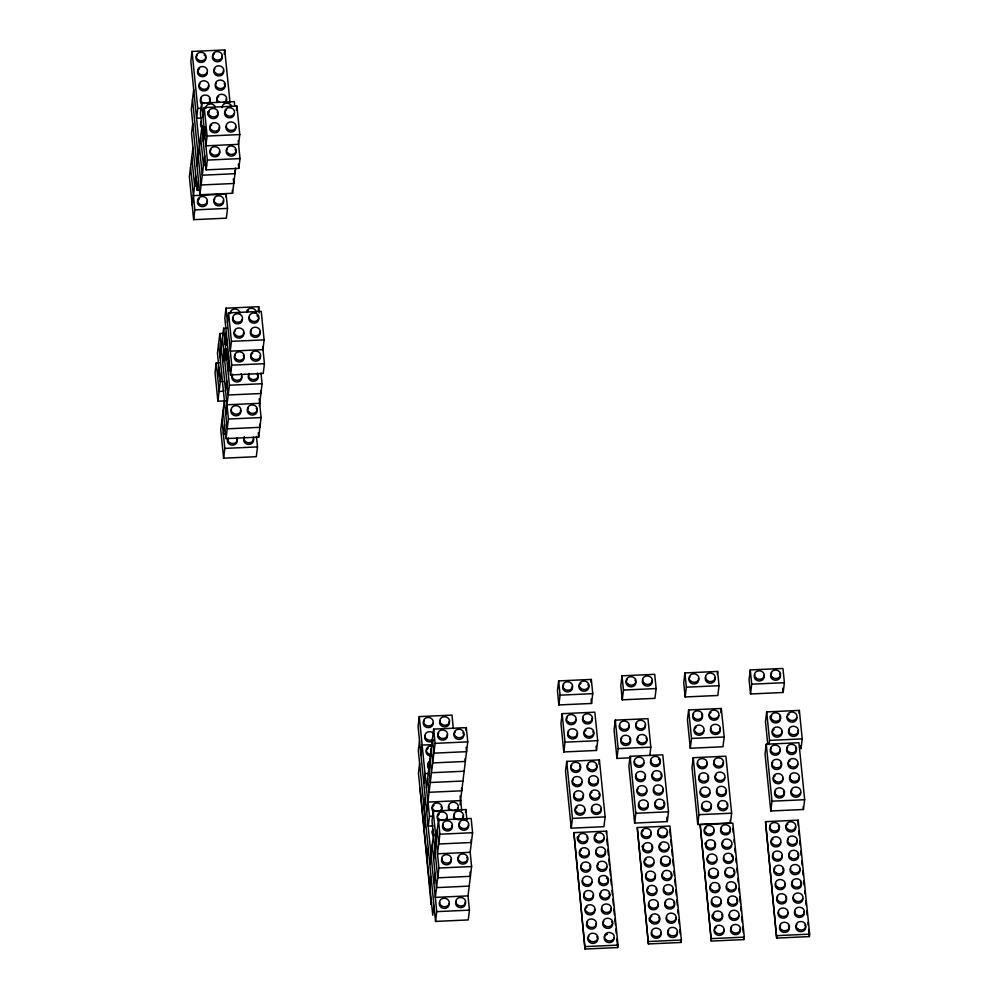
<?xml version="1.0" encoding="UTF-8"?>
<svg xmlns="http://www.w3.org/2000/svg" width="999" height="999" viewBox="0 0 999 999"><rect width="100%" height="100%" fill="white"/><g stroke="black" fill="none" stroke-linecap="round" stroke-linejoin="round"><path stroke-width="1.5" d="M204.121 131.418L204.271 130.594M225.687 343.444L225.674 341.271L225.599 342.22M226.636 357.43C226.211 359.066 226.486 352.884 226.636 357.43L229.395 385.227L225.786 414.585M227.273 355.669L227.285 357.105M227.497 357.854L227.61 356.78M229.982 102.31L224.725 49.95L192.058 51.449L190.846 61.226L202.298 175.2L234.977 173.701L234.678 170.704M193.706 89.723L191.308 109.291L199.887 194.768L232.567 193.269L235.664 168.107M192.745 123.539L191.533 133.329L197.265 190.31L200.374 190.172M192.969 147.577L189.36 176.923L193.656 219.668L226.336 218.169L227.535 208.391L226.099 194.143L193.431 195.629M192.058 51.449L197.777 108.429L196.578 118.219L201.236 118.007M234.74 106.106L234.29 101.611L201.611 103.109L200.412 112.887L206.131 169.867L238.811 168.381L240.01 158.591L238.199 140.597M192.22 205.419L195.829 176.061M197.028 166.284L201.835 127.135M203.034 117.345L204.246 107.567L236.913 106.069L239.785 134.565L238.574 144.343L205.894 145.842L207.105 136.051L204.246 107.567M193.656 219.668L194.855 209.877L190.559 167.145M197.265 190.31L198.464 180.519M203.272 141.383L204.296 132.992M199.887 194.768L204.695 155.632M206.131 169.867L207.33 160.09L204.895 135.864M224.213 54.146L224.725 49.95M225.762 196.94L226.099 194.143M236.401 110.265L236.913 106.069M219.343 362.774L216.234 362.924L215.035 372.702L217.894 401.198L225.674 400.836M222.952 333.416L219.842 333.566L217.432 353.134L220.292 381.63L223.414 381.481M217.67 377.172L218.868 367.382M220.067 357.592L223.676 328.234L226.785 328.097M259.315 312.849L258.704 306.681L226.024 308.179L224.825 317.969L230.544 374.95L263.224 373.451L264.423 363.673L262.725 346.728M225.05 341.995L226.249 332.217M227.372 322.652L228.571 312.874L261.251 311.376L264.111 339.872L262.912 349.65L230.232 351.149L231.431 341.358L228.571 312.874M217.894 401.198L221.491 371.84M222.702 362.05L223.901 352.272M224.55 350.974L225.449 350.324M227.148 358.291L227.198 352.784L227.41 359.24L227.148 358.291L225.562 358.304L224.7 349.75L226.411 349.063L227.048 359.453L225.412 359.528L224.625 350.362M226.261 350.287L226.411 349.063M225.412 359.528L227.123 358.841M225.562 358.304L224.775 349.138M226.373 358.266L225.874 354.608M229.121 360.701L227.909 370.492L231.031 370.342M224.363 400.337L220.754 429.695L223.614 458.179L256.293 456.693L257.492 446.903L256.443 436.401M225.562 390.547L226.761 380.756M224.588 424.363L223.389 434.153L226.498 434.003M230.544 374.95L231.743 365.159L226.024 308.179M223.614 458.179L224.812 448.401L221.953 419.905M259.203 398.676L261.101 417.545L258.691 437.112L226.024 438.611L228.421 419.043L219.842 333.566M258.192 310.876L258.704 306.681M259.328 406.094L262.075 383.728L260.989 372.952M453.321 728.608L451.96 715.109L419.28 716.608L418.082 726.398L436.75 911.637L435.552 921.428L468.231 919.929L469.43 910.139L468.044 896.278M419.518 740.808L418.319 750.599L425.362 820.329M419.642 763.336L418.444 773.126L432.742 915.234L433.953 905.456M420.941 754.882L422.152 745.104L431.481 744.667M420.005 788.161L431.143 904.582L431.443 902.134M423.801 783.378L425.012 773.588L429.682 773.376M424.038 807.579L425.312 797.664M426.436 787.836L433.653 729.12L466.321 727.634L467.757 741.87L460.027 804.782M424.163 830.107L425.362 820.017M426.673 811.875L435.077 743.368L433.653 729.12M428.034 802.085L429.458 816.333L428.259 826.123L432.929 825.911M427.023 858.291L428.221 848.463M466.933 820.054L465.884 809.552L433.204 811.051L432.005 820.841L437.724 877.821L470.404 876.323L469.98 872.052M429.832 864.435L433.429 835.077M429.882 886.75L431.081 876.96M433.666 859.115L438.474 819.967L471.153 818.481L472.577 832.716L470.179 852.297L437.5 853.783L439.897 834.215L438.474 819.967M433.891 883.141L435.089 873.363M433.204 811.051L438.923 868.031L435.327 897.389L468.007 895.891L471.603 866.545L470.104 851.548M465.984 730.419L466.321 727.634M465.534 812.349L465.884 809.552M558.641 680.918L557.442 690.696L558.866 704.944L591.545 703.458L592.744 693.668L591.321 679.42L558.641 680.918L560.077 695.167L558.866 704.944M562.15 713.673L560.951 723.463L563.811 751.96L596.49 750.461L597.689 740.671L594.83 712.187L562.15 713.673L565.009 742.17L563.811 751.96M566.72 761.4L565.521 771.191L571.241 828.171L603.92 826.685L605.119 816.895L599.4 759.914L566.72 761.4L572.452 818.393L571.241 828.171M590.971 682.217L591.321 679.42M573.876 832.642L585.027 949.05L617.694 947.551L617.994 945.104L606.555 831.143L573.876 832.642L585.027 949.05M598.888 764.11L599.4 759.914M649.8 755.544L650.836 747.152L647.964 718.668L615.297 720.154L614.085 729.944L616.957 758.441L630.956 757.791M622.015 675.811L620.816 685.601L622.252 699.849L654.932 698.351L656.131 688.561L654.695 674.325L622.015 675.811L623.451 690.059L622.252 699.849M606.256 833.591L606.555 831.143M616.957 758.441L618.156 748.651L615.297 720.154M630.107 756.305L628.895 766.096L634.627 823.076L667.295 821.578L668.506 811.787L662.774 754.807L630.107 756.305L635.826 813.286L634.627 823.076M637.25 827.534L648.401 943.943L681.081 942.457L681.38 940.009L669.929 826.036L637.25 827.534L648.401 943.943M641.957 846.94L642.057 846.128M684.927 672.939L683.728 682.717L685.152 696.965L717.831 695.479L719.03 685.689L717.607 671.44L684.927 672.939L686.35 687.187L685.152 696.965M688.648 709.977L687.437 719.767L690.297 748.251L722.976 746.765L724.188 736.975L721.315 708.478L688.648 709.977L691.508 738.473L690.297 748.251M693.219 757.704L692.007 767.494L697.739 824.475L730.419 822.976L731.618 813.198L725.898 756.206L693.219 757.704L698.938 814.684L697.739 824.475M717.257 674.238L717.607 671.44M700.162 824.662L711.3 941.07L743.98 939.572L744.28 937.124L732.841 823.164L700.162 824.662L711.3 941.07M720.803 712.674L721.315 708.478M704.857 844.055L704.957 843.243M750.274 669.942L749.075 679.732L750.511 693.98L783.191 692.482L784.39 682.692L782.954 668.456L750.274 669.942L751.71 684.19L750.511 693.98M800.736 745.828L801.023 748.676L802.222 738.898L799.362 710.401L766.695 711.9L765.484 721.69L767.781 744.48M766.258 744.218L765.047 754.008L770.778 810.988L803.446 809.49L804.657 799.699L798.925 742.719L766.258 744.218L771.977 801.198L770.778 810.988M769.03 744.58L769.555 740.396L766.695 711.9M765.509 821.665L776.66 938.086L809.34 936.587L809.64 934.14L798.189 820.167L765.509 821.665L776.66 938.086M799.025 713.199L799.362 710.401M798.189 820.167L798.176 825.461M204.87 127.223L205.057 126.623L205.357 135.477M197.777 108.429L200.886 108.292M207.105 136.051L239.785 134.565M207.33 160.09L240.01 158.591M206.606 165.272L203.496 165.409L200.637 136.925M197.74 185.702L194.63 185.851L191.771 157.355M194.855 209.877L227.535 208.391M231.431 341.358L264.111 339.872M224.7 349.75L225.524 349.712M225.637 357.692L227.273 357.617M231.743 365.159L264.423 363.673M229.395 385.227L262.075 383.728M223.764 391.196L219.093 391.408L216.234 362.924M226.985 404.795L259.665 403.296M228.421 419.043L261.101 417.545M224.812 448.401L257.492 446.903M623.451 690.059L656.131 688.561M686.35 687.187L719.03 685.689M751.71 684.19L784.39 682.692M560.077 695.167L592.744 693.668M435.077 743.368L467.757 741.87M565.009 742.17L597.689 740.671M691.508 738.473L724.188 736.975M769.555 740.396L802.222 738.898M618.156 748.651L650.836 747.152M464.148 771.228L431.468 772.726L430.045 758.478M462.949 781.018L430.269 782.517L428.846 768.268M429.458 816.333L432.579 816.195M771.977 801.198L804.657 799.699M635.826 813.286L668.506 811.787M572.452 818.393L605.119 816.895M698.938 814.684L731.618 813.198M439.897 834.215L472.577 832.716M438.923 868.031L471.603 866.545M469.205 886.113L436.526 887.611L432.23 844.867M436.75 911.637L469.43 910.139M648.701 941.508L681.38 940.009M711.6 938.623L744.28 937.124M776.96 935.638L809.64 934.14M585.327 946.602L617.994 945.104M227.972 358.254C229.183 361.251 227.797 347.902 227.735 355.095M225.662 343.181C226.86 350.612 225.624 330.681 225.524 341.745M803.159 806.643L803.446 809.49M798.75 831.168L799.175 835.439M799.749 841.133L800.174 845.416M800.748 851.111L801.186 855.381M801.76 861.076L802.185 865.359M802.759 871.053L803.184 875.324M803.758 881.031L804.183 885.301M804.757 890.996L805.044 893.843M805.756 900.973L806.193 905.244M806.755 910.938L807.192 915.221M807.904 922.339L808.191 925.186M808.616 929.457L809.34 936.587M782.754 688.211L783.191 692.482M770.054 716.246L770.341 719.08M732.816 828.458L733.254 832.729M733.965 839.859L734.253 842.706M734.827 848.401L735.252 852.671M735.826 858.378L736.251 862.649M736.825 868.343L737.262 872.614M737.824 878.321L738.261 882.592M738.835 888.286L739.26 892.569M739.685 896.84L740.259 902.534M740.696 906.805L741.121 911.088M741.695 916.782L742.269 922.477M742.694 926.76L743.268 932.454M743.693 936.725L743.98 939.572M730.132 820.129L730.419 822.976M712.012 915.296L712.299 918.131M669.78 829.907L670.341 835.614M670.779 839.884L671.353 845.579M671.778 849.849L672.352 855.556M672.777 859.827L673.351 865.521M673.925 871.228L674.35 875.499M674.787 879.769L675.349 885.464M675.786 889.747L676.36 895.441M676.785 899.712L677.359 905.419M677.784 909.689L678.221 913.96M678.783 919.654L679.22 923.938M679.795 929.632L680.219 933.903M680.794 939.609L681.081 942.457M666.87 817.307L667.295 821.578M649.113 918.168L649.387 921.003M606.83 839.285L607.404 844.979M607.829 849.262L608.403 854.957M608.828 859.227L609.402 864.934M609.827 869.205L610.401 874.899M610.826 879.17L611.4 884.877M611.975 890.571L612.399 894.842M612.837 899.112L613.411 904.819M613.836 909.09L614.41 914.784M614.835 919.068L615.409 924.762M615.834 929.033L616.271 933.303M616.845 939.01L617.694 947.551M596.066 746.191L596.49 750.461M591.121 699.175L591.545 703.458M577.247 836.975L577.534 839.822M466.121 747.389L466.558 751.66L433.878 753.159L432.442 738.91M465.072 758.591L465.359 761.45L432.679 762.936L431.243 748.701M471.091 839.659L471.378 842.507L438.698 844.005L437.262 829.757M461.463 787.949L461.75 790.808L429.071 792.294L427.634 778.046M461.713 810.564L460.714 800.599L427.872 802.085L419.28 716.608M460.089 796.091L460.551 800.586M424.113 807.454L435.552 921.428M238.374 164.098L238.811 168.381M260.589 390.659L260.864 393.519L228.197 395.005L222.465 338.024M259.59 424.325L259.902 427.335L227.223 428.821L218.631 343.344M233.316 178.996L233.766 183.491L201.099 184.99L192.507 99.513M258.266 432.842L258.691 437.112M232.28 190.422L232.567 193.269M207.605 111.913L207.892 114.748M201.611 103.109L204.32 130.17M223.676 328.234L225.836 349.8M223.152 410.114L226.024 438.611M227.46 356.119L227.51 356.755M217.158 111.988A4.933 4.271 7 0 1 216.284 117.682A4.933 4.271 7 0 1 209.64 117.233A4.933 4.271 7 0 1 209.353 111.451M235.514 126.486A4.933 4.271 7 0 1 230.682 132.08A4.933 4.271 7 0 1 226.436 125.874M219.181 127.235A4.933 4.271 7 0 1 214.335 132.83A4.933 4.271 7 0 1 210.09 126.611M210.789 125.699A4.933 4.271 7 0 1 211.738 124.975M234.365 113.337A4.933 4.271 7 0 1 228.609 117.757A4.933 4.271 7 0 1 225 111.626M225.699 110.702A4.933 4.271 7 0 1 226.636 109.977M219.405 151.274A4.933 4.271 7 0 1 213.936 156.781A4.933 4.271 7 0 1 211.014 149.725M235.152 149.513A4.933 4.271 7 0 1 234.29 155.22A4.933 4.271 7 0 1 227.647 154.758A4.933 4.271 7 0 1 227.36 148.976M229.995 105.919A4.933 4.271 7 0 1 230.856 106.768M222.128 107.705A4.933 4.271 7 0 1 225.961 103.272A4.933 4.271 7 0 1 231.656 106.156M205.794 108.441A4.933 4.271 7 0 1 209.628 104.008A4.933 4.271 7 0 1 215.322 106.893M221.903 56.119A4.933 4.271 7 0 1 219.355 61.389A4.933 4.271 7 0 1 213.012 59.453A4.933 4.271 7 0 1 214.448 53.859M226.186 98.864A4.933 4.271 7 0 1 226.024 102.123M217.532 102.51A4.933 4.271 7 0 1 217.108 98.239M217.794 97.315A4.933 4.271 7 0 1 218.744 96.591M219.693 102.373A4.933 4.271 7 0 1 217.994 95.692A4.933 4.271 7 0 1 225.799 96.229A4.933 4.271 7 0 1 223.451 102.622M209.253 98.601A4.933 4.271 7 0 1 209.003 103.796M202.06 104.108A4.933 4.271 7 0 1 201.461 98.064M204.57 103.484A4.933 4.271 7 0 1 201.174 97.028A4.933 4.271 7 0 1 209.203 96.666A4.933 4.271 7 0 1 207.118 103.372M205.557 56.868A4.933 4.271 7 0 1 200.087 62.375A4.933 4.271 7 0 1 197.165 55.332M204.096 55.02A4.933 4.271 7 0 1 204.97 55.869M208.416 85.365A4.933 4.271 7 0 1 202.947 90.872A4.933 4.271 7 0 1 200.025 83.829M224.163 83.604A4.933 4.271 7 0 1 223.301 89.311A4.933 4.271 7 0 1 216.658 88.861A4.933 4.271 7 0 1 216.371 83.079M223.326 70.367A4.933 4.271 7 0 1 217.857 75.874A4.933 4.271 7 0 1 214.935 68.831M207.268 72.215A4.933 4.271 7 0 1 200.287 76.249A4.933 4.271 7 0 1 199.55 68.856M202.298 128.147A4.933 4.271 7 0 1 200.999 123.027M202.497 126.511A4.933 4.271 7 0 1 201.199 121.391M206.93 201.061A4.933 4.271 7 0 1 204.395 206.318A4.933 4.271 7 0 1 198.052 204.395A4.933 4.271 7 0 1 199.488 198.789M223.277 200.312A4.933 4.271 7 0 1 217.794 205.819A4.933 4.271 7 0 1 214.885 198.776M258.416 317.545A4.933 4.271 7 0 1 253.584 323.139A4.933 4.271 7 0 1 249.338 316.933M256.955 315.696A4.933 4.271 7 0 1 257.829 316.546M242.357 319.393A4.933 4.271 7 0 1 236.601 323.801A4.933 4.271 7 0 1 232.992 317.682M243.506 332.542A4.933 4.271 7 0 1 238.037 338.049A4.933 4.271 7 0 1 235.115 331.006M259.852 331.793A4.933 4.271 7 0 1 254.37 337.3A4.933 4.271 7 0 1 251.448 330.257M246.603 311.663A4.933 4.271 7 0 1 251.661 308.279A4.933 4.271 7 0 1 256.356 312.325M260.165 355.594A4.933 4.271 7 0 1 255.332 361.188A4.933 4.271 7 0 1 251.086 354.982M251.773 354.058A4.933 4.271 7 0 1 252.722 353.334M243.232 355.332A4.933 4.271 7 0 1 242.37 361.039A4.933 4.271 7 0 1 235.727 360.589A4.933 4.271 7 0 1 235.427 354.807M230.207 313.524A4.933 4.271 7 0 1 234.678 309.028A4.933 4.271 7 0 1 240.01 313.074M246.79 312.237A4.933 4.271 7 0 1 248.426 310.589M230.444 312.987A4.933 4.271 7 0 1 231.144 312.063M257.218 374.65A4.933 4.271 7 0 1 256.343 380.357A4.933 4.271 7 0 1 249.713 379.895A4.933 4.271 7 0 1 249.413 374.113M257.417 373.014A4.933 4.271 7 0 1 253.821 379.62A4.933 4.271 7 0 1 248.926 373.401M241.471 376.398A4.933 4.271 7 0 1 236.638 381.993A4.933 4.271 7 0 1 232.392 375.786M241.084 373.763A4.933 4.271 7 0 1 237.475 380.369A4.933 4.271 7 0 1 232.592 374.15M240.497 410.214A4.933 4.271 7 0 1 235.664 415.809A4.933 4.271 7 0 1 231.418 409.602M257.118 410.577A4.933 4.271 7 0 1 250.737 414.835A4.933 4.271 7 0 1 248.439 407.929M256.243 408.466A4.933 4.271 7 0 1 256.843 409.478M800.674 792.731A4.933 4.271 7 0 1 794.292 796.99A4.933 4.271 7 0 1 791.995 790.097M783.453 791.37A4.933 4.271 7 0 1 782.592 797.077A4.933 4.271 7 0 1 775.948 796.628A4.933 4.271 7 0 1 775.661 790.846M795.504 747.889A4.933 4.271 7 0 1 794.642 753.596A4.933 4.271 7 0 1 787.999 753.134A4.933 4.271 7 0 1 787.712 747.352M779.757 749.637A4.933 4.271 7 0 1 774.287 755.157A4.933 4.271 7 0 1 771.365 748.101M780.594 762.886A4.933 4.271 7 0 1 779.732 768.581A4.933 4.271 7 0 1 773.089 768.131A4.933 4.271 7 0 1 772.801 762.349M797.801 764.235A4.933 4.271 7 0 1 792.057 768.656A4.933 4.271 7 0 1 788.448 762.524M789.135 761.6A4.933 4.271 7 0 1 790.084 760.876M798.963 777.384A4.933 4.271 7 0 1 793.481 782.891A4.933 4.271 7 0 1 790.571 775.848M782.617 778.134A4.933 4.271 7 0 1 777.784 783.728A4.933 4.271 7 0 1 773.538 777.509M774.225 776.598A4.933 4.271 7 0 1 775.174 775.873M796.815 717.682A4.933 4.271 7 0 1 791.058 722.09A4.933 4.271 7 0 1 787.449 715.958M788.149 715.034A4.933 4.271 7 0 1 789.085 714.31M779.607 716.32A4.933 4.271 7 0 1 778.733 722.015A4.933 4.271 7 0 1 772.09 721.565A4.933 4.271 7 0 1 771.802 715.784M781.63 731.568A4.933 4.271 7 0 1 776.785 737.162A4.933 4.271 7 0 1 772.539 730.956M773.238 730.032A4.933 4.271 7 0 1 774.188 729.307M797.964 730.818A4.933 4.271 7 0 1 792.494 736.338A4.933 4.271 7 0 1 789.572 729.282M253.234 438.836A4.933 4.271 7 0 1 248.389 444.418A4.933 4.271 7 0 1 244.156 438.211M253.434 437.2A4.933 4.271 7 0 1 248.601 442.782A4.933 4.271 7 0 1 244.355 436.575M236.888 439.572A4.933 4.271 7 0 1 231.418 445.092A4.933 4.271 7 0 1 228.496 438.037M237.1 437.949A4.933 4.271 7 0 1 232.904 443.544A4.933 4.271 7 0 1 227.622 438.374M447.152 734.552A4.933 4.271 7 0 1 441.683 740.059A4.933 4.271 7 0 1 438.761 733.004M462.899 732.791A4.933 4.271 7 0 1 462.038 738.498A4.933 4.271 7 0 1 455.394 738.049A4.933 4.271 7 0 1 455.107 732.267M451.973 825.399A4.933 4.271 7 0 1 447.14 830.993A4.933 4.271 7 0 1 442.894 824.774M468.319 824.65A4.933 4.271 7 0 1 464.123 830.244A4.933 4.271 7 0 1 458.853 825.087M459.228 824.025A4.933 4.271 7 0 1 459.927 823.114M463.049 815.733A4.933 4.271 7 0 1 462.2 819.917M454.395 819.38A4.933 4.271 7 0 1 454.657 814.185M446.99 817.582A4.933 4.271 7 0 1 446.553 819.742M438.923 820.978A4.933 4.271 7 0 1 439.273 814.21M466.745 857.454A4.933 4.271 7 0 1 465.884 863.161A4.933 4.271 7 0 1 459.24 862.711A4.933 4.271 7 0 1 458.953 856.93M451.011 859.215A4.933 4.271 7 0 1 446.166 864.809A4.933 4.271 7 0 1 441.92 858.591M440.946 806.505A4.933 4.271 7 0 1 440.684 811.7M433.753 812.025A4.933 4.271 7 0 1 434.09 805.256M458.154 807.866A4.933 4.271 7 0 1 457.03 810.951M449.225 810.426A4.933 4.271 7 0 1 448.801 806.143M452.597 810.651A4.933 4.271 7 0 1 449.425 803.883A4.933 4.271 7 0 1 457.717 804.457A4.933 4.271 7 0 1 453.883 810.738M635.801 682.342A4.933 4.271 7 0 1 629.42 686.6A4.933 4.271 7 0 1 627.135 679.707M634.939 680.232A4.933 4.271 7 0 1 635.526 681.243M651.872 680.494A4.933 4.271 7 0 1 647.027 686.088A4.933 4.271 7 0 1 642.782 679.869M431.456 756.118A4.933 4.271 7 0 1 426.411 753.171A4.933 4.271 7 0 1 428.209 748.263M431.655 754.495A4.933 4.271 7 0 1 426.311 749.887A4.933 4.271 7 0 1 432.092 746.028M429.295 769.28A4.933 4.271 7 0 1 428.696 763.236M429.495 767.644A4.933 4.271 7 0 1 429.845 760.876M449.138 721.29A4.933 4.271 7 0 1 444.293 726.872A4.933 4.271 7 0 1 440.047 720.666M433.067 723.139A4.933 4.271 7 0 1 426.685 727.397A4.933 4.271 7 0 1 424.4 720.491M433.366 740.471A4.933 4.271 7 0 1 426.96 741.133A4.933 4.271 7 0 1 425.137 735.664M432.629 739.56A4.933 4.271 7 0 1 425.774 738.298A4.933 4.271 7 0 1 426.985 732.379A4.933 4.271 7 0 1 433.828 733.641M465.172 902.072A4.933 4.271 7 0 1 460.327 907.654A4.933 4.271 7 0 1 456.093 901.448M449.113 903.92A4.933 4.271 7 0 1 443.356 908.328A4.933 4.271 7 0 1 439.747 902.197M433.891 836.088A4.933 4.271 7 0 1 433.291 830.044M434.09 834.465A4.933 4.271 7 0 1 432.792 829.332M605.157 851.56A4.933 4.271 7 0 1 599.675 857.067A4.933 4.271 7 0 1 596.765 850.024M604.008 838.411A4.933 4.271 7 0 1 598.251 842.819A4.933 4.271 7 0 1 594.642 836.7M595.329 835.776A4.933 4.271 7 0 1 596.278 835.052M586.788 837.05A4.933 4.271 7 0 1 585.926 842.756A4.933 4.271 7 0 1 579.283 842.307A4.933 4.271 7 0 1 578.995 836.525M608.016 880.057A4.933 4.271 7 0 1 603.184 885.638A4.933 4.271 7 0 1 598.938 879.432M606.555 878.196A4.933 4.271 7 0 1 607.417 879.045M591.957 881.905A4.933 4.271 7 0 1 586.201 886.313A4.933 4.271 7 0 1 582.592 880.181M589.647 865.546A4.933 4.271 7 0 1 588.786 871.253A4.933 4.271 7 0 1 582.142 870.791A4.933 4.271 7 0 1 581.855 865.009M588.811 852.309A4.933 4.271 7 0 1 583.978 857.904A4.933 4.271 7 0 1 579.732 851.685M580.419 850.773A4.933 4.271 7 0 1 581.368 850.037M614.01 938.136A4.933 4.271 7 0 1 608.266 942.544A4.933 4.271 7 0 1 604.657 936.413M605.344 935.501A4.933 4.271 7 0 1 607.429 934.29M596.803 936.775A4.933 4.271 7 0 1 595.941 942.482A4.933 4.271 7 0 1 589.298 942.02A4.933 4.271 7 0 1 589.01 936.238M606.868 866.907A4.933 4.271 7 0 1 600.486 871.165A4.933 4.271 7 0 1 598.189 864.26M593.106 895.042A4.933 4.271 7 0 1 587.624 900.561A4.933 4.271 7 0 1 584.715 893.506M595.966 923.538A4.933 4.271 7 0 1 590.496 929.045A4.933 4.271 7 0 1 587.574 922.002M594.542 909.29A4.933 4.271 7 0 1 591.995 914.56A4.933 4.271 7 0 1 585.651 912.624A4.933 4.271 7 0 1 587.087 907.03M611.713 921.777A4.933 4.271 7 0 1 610.851 927.484A4.933 4.271 7 0 1 604.208 927.035A4.933 4.271 7 0 1 603.92 921.253M608.853 893.293A4.933 4.271 7 0 1 607.991 898.988A4.933 4.271 7 0 1 601.348 898.538A4.933 4.271 7 0 1 601.048 892.756M610.876 908.541A4.933 4.271 7 0 1 606.043 914.135A4.933 4.271 7 0 1 601.798 907.929M579.645 765.821A4.933 4.271 7 0 1 576.673 772.364A4.933 4.271 7 0 1 570.766 767.269M571.153 766.208A4.933 4.271 7 0 1 571.84 765.296M598.001 780.331A4.933 4.271 7 0 1 593.169 785.926A4.933 4.271 7 0 1 588.923 779.707M596.853 767.182A4.933 4.271 7 0 1 590.471 771.44A4.933 4.271 7 0 1 588.174 764.547M595.978 765.072A4.933 4.271 7 0 1 596.565 766.083M581.942 782.18A4.933 4.271 7 0 1 575.561 786.438A4.933 4.271 7 0 1 573.276 779.532M600.861 808.828A4.933 4.271 7 0 1 596.028 814.41A4.933 4.271 7 0 1 591.783 808.203M584.527 809.565A4.933 4.271 7 0 1 581.98 814.834A4.933 4.271 7 0 1 575.636 812.899A4.933 4.271 7 0 1 577.072 807.304M583.091 795.329A4.933 4.271 7 0 1 577.622 800.836A4.933 4.271 7 0 1 574.7 793.78M598.838 793.568A4.933 4.271 7 0 1 597.627 799.487A4.933 4.271 7 0 1 590.784 798.226A4.933 4.271 7 0 1 591.982 792.307M575.936 720.204A4.933 4.271 7 0 1 569.555 724.462A4.933 4.271 7 0 1 567.27 717.557M591.995 718.356A4.933 4.271 7 0 1 587.162 723.95A4.933 4.271 7 0 1 582.917 717.732M592.832 731.593A4.933 4.271 7 0 1 591.633 737.512A4.933 4.271 7 0 1 584.777 736.251A4.933 4.271 7 0 1 585.988 730.331M577.097 733.353A4.933 4.271 7 0 1 571.615 738.86A4.933 4.271 7 0 1 568.693 731.805M572.152 686.338A4.933 4.271 7 0 1 566.67 691.857A4.933 4.271 7 0 1 563.761 684.802M587.899 684.59A4.933 4.271 7 0 1 586.688 690.509A4.933 4.271 7 0 1 579.832 689.248A4.933 4.271 7 0 1 581.043 683.328M646.852 740.184A4.933 4.271 7 0 1 640.471 744.442A4.933 4.271 7 0 1 638.174 737.549M645.978 738.074A4.933 4.271 7 0 1 646.565 739.085M628.796 725.586A4.933 4.271 7 0 1 623.963 731.181A4.933 4.271 7 0 1 619.717 724.962M629.632 738.823A4.933 4.271 7 0 1 628.771 744.53A4.933 4.271 7 0 1 622.127 744.08A4.933 4.271 7 0 1 621.84 738.286M645.142 724.837A4.933 4.271 7 0 1 639.66 730.344A4.933 4.271 7 0 1 636.75 723.301M647.901 804.47A4.933 4.271 7 0 1 643.069 810.064A4.933 4.271 7 0 1 638.823 803.845M663.648 802.709A4.933 4.271 7 0 1 662.774 808.416A4.933 4.271 7 0 1 656.143 807.966A4.933 4.271 7 0 1 655.844 802.185M659.952 760.988A4.933 4.271 7 0 1 655.107 766.57A4.933 4.271 7 0 1 650.861 760.364M658.491 759.128A4.933 4.271 7 0 1 659.352 759.977M660.789 774.225A4.933 4.271 7 0 1 659.914 779.919A4.933 4.271 7 0 1 653.271 779.47A4.933 4.271 7 0 1 652.984 773.688M643.893 762.824A4.933 4.271 7 0 1 638.136 767.244A4.933 4.271 7 0 1 634.527 761.113M645.042 775.973A4.933 4.271 7 0 1 640.209 781.568A4.933 4.271 7 0 1 635.963 775.361M662.812 789.472A4.933 4.271 7 0 1 657.966 795.067A4.933 4.271 7 0 1 653.733 788.86M646.465 790.221A4.933 4.271 7 0 1 640.996 795.728A4.933 4.271 7 0 1 638.074 788.686M670.804 873.938A4.933 4.271 7 0 1 669.929 879.644A4.933 4.271 7 0 1 663.286 879.195A4.933 4.271 7 0 1 662.999 873.413M655.057 875.698A4.933 4.271 7 0 1 649.575 881.205A4.933 4.271 7 0 1 646.665 874.162M650.761 832.966A4.933 4.271 7 0 1 645.928 838.548A4.933 4.271 7 0 1 641.683 832.342M642.369 831.418A4.933 4.271 7 0 1 643.319 830.693M667.107 832.217A4.933 4.271 7 0 1 661.625 837.724A4.933 4.271 7 0 1 658.703 830.669M651.598 846.203A4.933 4.271 7 0 1 650.736 851.897A4.933 4.271 7 0 1 644.093 851.448A4.933 4.271 7 0 1 643.806 845.666M677.11 931.93A4.933 4.271 7 0 1 672.926 937.537A4.933 4.271 7 0 1 667.644 932.367M668.031 931.318A4.933 4.271 7 0 1 668.718 930.394M660.776 932.679A4.933 4.271 7 0 1 655.943 938.273A4.933 4.271 7 0 1 651.698 932.067M653.908 862.549A4.933 4.271 7 0 1 648.151 866.957A4.933 4.271 7 0 1 644.542 860.838M645.229 859.914A4.933 4.271 7 0 1 646.178 859.19M669.967 860.701A4.933 4.271 7 0 1 664.485 866.22A4.933 4.271 7 0 1 661.575 859.165M656.768 891.046A4.933 4.271 7 0 1 650.386 895.304A4.933 4.271 7 0 1 648.089 888.398M655.893 888.935A4.933 4.271 7 0 1 656.48 889.947M668.806 847.564A4.933 4.271 7 0 1 661.825 851.598A4.933 4.271 7 0 1 661.088 844.192M658.753 917.432A4.933 4.271 7 0 1 657.542 923.351A4.933 4.271 7 0 1 650.686 922.089A4.933 4.271 7 0 1 651.897 916.17M675.686 917.694A4.933 4.271 7 0 1 670.841 923.276A4.933 4.271 7 0 1 666.608 917.07M657.916 904.195A4.933 4.271 7 0 1 653.084 909.777A4.933 4.271 7 0 1 648.838 903.571M672.827 889.197A4.933 4.271 7 0 1 667.981 894.792A4.933 4.271 7 0 1 663.736 888.573M673.663 902.434A4.933 4.271 7 0 1 672.789 908.141A4.933 4.271 7 0 1 666.146 907.679A4.933 4.271 7 0 1 665.858 901.897M733.703 871.066A4.933 4.271 7 0 1 732.841 876.772A4.933 4.271 7 0 1 726.198 876.31A4.933 4.271 7 0 1 725.911 870.529M717.956 872.826A4.933 4.271 7 0 1 713.124 878.408A4.933 4.271 7 0 1 708.878 872.202M713.673 830.082A4.933 4.271 7 0 1 708.828 835.676A4.933 4.271 7 0 1 704.582 829.457M705.269 828.546A4.933 4.271 7 0 1 706.218 827.821M714.51 843.318A4.933 4.271 7 0 1 713.636 849.025A4.933 4.271 7 0 1 706.992 848.576A4.933 4.271 7 0 1 706.705 842.794M730.007 829.332A4.933 4.271 7 0 1 724.525 834.839A4.933 4.271 7 0 1 721.615 827.796M731.718 844.679A4.933 4.271 7 0 1 725.336 848.938A4.933 4.271 7 0 1 723.039 842.045M716.807 859.677A4.933 4.271 7 0 1 710.426 863.935A4.933 4.271 7 0 1 708.141 857.03M723.676 929.807A4.933 4.271 7 0 1 718.843 935.389A4.933 4.271 7 0 1 714.597 929.182M715.284 928.258A4.933 4.271 7 0 1 716.233 927.534M740.022 929.058A4.933 4.271 7 0 1 734.54 934.564A4.933 4.271 7 0 1 731.63 927.522M718.793 886.063A4.933 4.271 7 0 1 717.931 891.757A4.933 4.271 7 0 1 711.288 891.308A4.933 4.271 7 0 1 711.001 885.526M732.866 857.829A4.933 4.271 7 0 1 728.034 863.411A4.933 4.271 7 0 1 723.788 857.204M731.405 855.968A4.933 4.271 7 0 1 732.279 856.817M738.873 915.908A4.933 4.271 7 0 1 733.116 920.316A4.933 4.271 7 0 1 729.507 914.185M721.653 914.547A4.933 4.271 7 0 1 720.791 920.254A4.933 4.271 7 0 1 714.148 919.804A4.933 4.271 7 0 1 713.86 914.023M720.816 901.31A4.933 4.271 7 0 1 715.983 906.905A4.933 4.271 7 0 1 711.738 900.698M735.726 886.325A4.933 4.271 7 0 1 730.893 891.907A4.933 4.271 7 0 1 726.648 885.701M736.563 899.562A4.933 4.271 7 0 1 735.701 905.256A4.933 4.271 7 0 1 729.058 904.807A4.933 4.271 7 0 1 728.771 899.025M723.064 762.387A4.933 4.271 7 0 1 718.868 767.981A4.933 4.271 7 0 1 713.598 762.824M713.973 761.762A4.933 4.271 7 0 1 714.672 760.838M727.634 806.218A4.933 4.271 7 0 1 721.253 810.476A4.933 4.271 7 0 1 718.955 803.583M726.76 804.12A4.933 4.271 7 0 1 727.359 805.119M711.013 805.868A4.933 4.271 7 0 1 706.181 811.463A4.933 4.271 7 0 1 701.935 805.256M706.718 763.136A4.933 4.271 7 0 1 701.885 768.718A4.933 4.271 7 0 1 697.639 762.512M709.864 792.719A4.933 4.271 7 0 1 704.108 797.14A4.933 4.271 7 0 1 700.499 791.008M725.923 790.871A4.933 4.271 7 0 1 721.091 796.465A4.933 4.271 7 0 1 716.845 790.259M707.567 776.373A4.933 4.271 7 0 1 706.693 782.08A4.933 4.271 7 0 1 700.049 781.618A4.933 4.271 7 0 1 699.762 775.836M724.774 777.734A4.933 4.271 7 0 1 718.393 781.992A4.933 4.271 7 0 1 716.096 775.087M703.858 730.744A4.933 4.271 7 0 1 698.101 735.164A4.933 4.271 7 0 1 694.505 729.033M695.192 728.109A4.933 4.271 7 0 1 696.141 727.384M701.56 714.397A4.933 4.271 7 0 1 700.686 720.104A4.933 4.271 7 0 1 694.043 719.642A4.933 4.271 7 0 1 693.756 713.86M718.768 715.759A4.933 4.271 7 0 1 711.788 719.792A4.933 4.271 7 0 1 711.038 712.387M719.917 728.895A4.933 4.271 7 0 1 715.084 734.49A4.933 4.271 7 0 1 710.838 728.283M698.426 678.358A4.933 4.271 7 0 1 692.956 683.878A4.933 4.271 7 0 1 690.034 676.822M714.772 677.622A4.933 4.271 7 0 1 709.927 683.204A4.933 4.271 7 0 1 705.694 676.997M763.785 675.374A4.933 4.271 7 0 1 758.953 680.968A4.933 4.271 7 0 1 754.707 674.75M779.532 673.613A4.933 4.271 7 0 1 778.671 679.32A4.933 4.271 7 0 1 772.027 678.87A4.933 4.271 7 0 1 771.727 673.089M782.716 868.818A4.933 4.271 7 0 1 781.855 874.525A4.933 4.271 7 0 1 775.212 874.075A4.933 4.271 7 0 1 774.924 868.293M799.65 869.08A4.933 4.271 7 0 1 794.817 874.674A4.933 4.271 7 0 1 790.571 868.468M778.433 826.086A4.933 4.271 7 0 1 775.461 832.629A4.933 4.271 7 0 1 769.555 827.522M769.942 826.473A4.933 4.271 7 0 1 770.629 825.549M796.79 840.596A4.933 4.271 7 0 1 791.308 846.103A4.933 4.271 7 0 1 788.398 839.048M780.731 842.432A4.933 4.271 7 0 1 773.75 846.478A4.933 4.271 7 0 1 773.001 839.073M795.366 826.348A4.933 4.271 7 0 1 792.819 831.605A4.933 4.271 7 0 1 786.475 829.682A4.933 4.271 7 0 1 787.911 824.075M781.88 855.581A4.933 4.271 7 0 1 776.41 861.088A4.933 4.271 7 0 1 773.488 854.045M797.627 853.833A4.933 4.271 7 0 1 796.765 859.527A4.933 4.271 7 0 1 790.122 859.078A4.933 4.271 7 0 1 789.834 853.296M788.448 925.811A4.933 4.271 7 0 1 785.476 932.342A4.933 4.271 7 0 1 779.57 927.247M779.957 926.198A4.933 4.271 7 0 1 780.644 925.274M804.782 925.062A4.933 4.271 7 0 1 803.92 930.756A4.933 4.271 7 0 1 797.277 930.306A4.933 4.271 7 0 1 796.977 924.525M784.739 884.078A4.933 4.271 7 0 1 779.907 889.659A4.933 4.271 7 0 1 775.661 883.453M787.612 912.574A4.933 4.271 7 0 1 782.766 918.156A4.933 4.271 7 0 1 778.521 911.95M800.486 882.317A4.933 4.271 7 0 1 799.625 888.024A4.933 4.271 7 0 1 792.981 887.574A4.933 4.271 7 0 1 792.694 881.792M803.945 911.825A4.933 4.271 7 0 1 799.113 917.407A4.933 4.271 7 0 1 794.867 911.2M785.576 897.314A4.933 4.271 7 0 1 784.715 903.021A4.933 4.271 7 0 1 778.071 902.559A4.933 4.271 7 0 1 777.784 896.777M802.796 898.675A4.933 4.271 7 0 1 797.04 903.084A4.933 4.271 7 0 1 793.431 896.952M202.934 131.106L203.184 134.066L202.934 131.106M203.696 128.009L204.358 135.664L204.058 126.823L203.696 128.009M224.787 341.683L224.975 343.843L224.787 341.683M226.236 339.385L226.723 344.98L226.423 338.411L226.236 339.385M227.934 129.358A4.933 4.271 7 0 0 235.939 127.073A4.933 4.271 7 0 0 229.408 122.115A4.933 4.271 7 0 0 227.934 129.358M210.165 115.859A4.933 4.271 7 0 0 218.169 113.574A4.933 4.271 7 0 0 211.638 108.616A4.933 4.271 7 0 0 210.165 115.859M226.498 115.11A4.933 4.271 7 0 0 234.515 112.825A4.933 4.271 7 0 0 227.984 107.867A4.933 4.271 7 0 0 226.498 115.11M211.588 130.107A4.933 4.271 7 0 0 219.605 127.822A4.933 4.271 7 0 0 213.074 122.852A4.933 4.271 7 0 0 211.588 130.107M211.825 154.146A4.933 4.271 7 0 0 219.83 151.848A4.933 4.271 7 0 0 213.299 146.89A4.933 4.271 7 0 0 211.825 154.146M228.159 153.396A4.933 4.271 7 0 0 236.164 151.099A4.933 4.271 7 0 0 229.645 146.141A4.933 4.271 7 0 0 228.159 153.396M214.31 58.991A4.933 4.271 7 0 0 222.327 56.706A4.933 4.271 7 0 0 215.796 51.748A4.933 4.271 7 0 0 214.31 58.991M197.977 59.74A4.933 4.271 7 0 0 205.981 57.455A4.933 4.271 7 0 0 199.45 52.497A4.933 4.271 7 0 0 197.977 59.74M217.17 87.487A4.933 4.271 7 0 0 225.187 85.202A4.933 4.271 7 0 0 218.656 80.232A4.933 4.271 7 0 0 217.17 87.487M200.836 88.237A4.933 4.271 7 0 0 208.841 85.939A4.933 4.271 7 0 0 202.31 80.981A4.933 4.271 7 0 0 200.836 88.237M215.747 73.239A4.933 4.271 7 0 0 223.751 70.954A4.933 4.271 7 0 0 217.22 65.996A4.933 4.271 7 0 0 215.747 73.239M199.4 73.988A4.933 4.271 7 0 0 207.417 71.703A4.933 4.271 7 0 0 200.886 66.733A4.933 4.271 7 0 0 199.4 73.988M199.35 203.933A4.933 4.271 7 0 0 207.355 201.648A4.933 4.271 7 0 0 200.824 196.678A4.933 4.271 7 0 0 199.35 203.933M215.684 203.184A4.933 4.271 7 0 0 223.701 200.899A4.933 4.271 7 0 0 217.17 195.929A4.933 4.271 7 0 0 215.684 203.184M250.836 320.417A4.933 4.271 7 0 0 258.841 318.132A4.933 4.271 7 0 0 252.31 313.174A4.933 4.271 7 0 0 250.836 320.417M234.49 321.166A4.933 4.271 7 0 0 242.495 318.881A4.933 4.271 7 0 0 235.976 313.923A4.933 4.271 7 0 0 234.49 321.166M235.926 335.414A4.933 4.271 7 0 0 243.931 333.129A4.933 4.271 7 0 0 237.4 328.159A4.933 4.271 7 0 0 235.926 335.414M252.26 334.665A4.933 4.271 7 0 0 260.264 332.38A4.933 4.271 7 0 0 253.746 327.422A4.933 4.271 7 0 0 252.26 334.665M252.572 358.466A4.933 4.271 7 0 0 260.589 356.181A4.933 4.271 7 0 0 254.058 351.223A4.933 4.271 7 0 0 252.572 358.466M236.239 359.215A4.933 4.271 7 0 0 244.243 356.93A4.933 4.271 7 0 0 237.725 351.973A4.933 4.271 7 0 0 236.239 359.215M232.917 413.099A4.933 4.271 7 0 0 240.921 410.801A4.933 4.271 7 0 0 234.39 405.844A4.933 4.271 7 0 0 232.917 413.099M249.25 412.35A4.933 4.271 7 0 0 257.255 410.052A4.933 4.271 7 0 0 250.737 405.094A4.933 4.271 7 0 0 249.25 412.35M788.511 751.772A4.933 4.271 7 0 0 796.515 749.475A4.933 4.271 7 0 0 789.997 744.517A4.933 4.271 7 0 0 788.511 751.772M792.806 794.505A4.933 4.271 7 0 0 800.811 792.219A4.933 4.271 7 0 0 794.28 787.249A4.933 4.271 7 0 0 792.806 794.505M776.46 795.254A4.933 4.271 7 0 0 784.477 792.956A4.933 4.271 7 0 0 777.946 787.999A4.933 4.271 7 0 0 776.46 795.254M772.177 752.509A4.933 4.271 7 0 0 780.182 750.224A4.933 4.271 7 0 0 773.651 745.266A4.933 4.271 7 0 0 772.177 752.509M789.947 766.008A4.933 4.271 7 0 0 797.951 763.723A4.933 4.271 7 0 0 791.42 758.765A4.933 4.271 7 0 0 789.947 766.008M775.037 781.006A4.933 4.271 7 0 0 783.041 778.721A4.933 4.271 7 0 0 776.51 773.75A4.933 4.271 7 0 0 775.037 781.006M773.601 766.757A4.933 4.271 7 0 0 781.618 764.472A4.933 4.271 7 0 0 775.087 759.515A4.933 4.271 7 0 0 773.601 766.757M791.37 780.256A4.933 4.271 7 0 0 799.387 777.971A4.933 4.271 7 0 0 792.856 773.014A4.933 4.271 7 0 0 791.37 780.256M788.948 719.455A4.933 4.271 7 0 0 796.965 717.157A4.933 4.271 7 0 0 790.434 712.2A4.933 4.271 7 0 0 788.948 719.455M772.614 720.204A4.933 4.271 7 0 0 780.619 717.906A4.933 4.271 7 0 0 774.088 712.949A4.933 4.271 7 0 0 772.614 720.204M774.038 734.44A4.933 4.271 7 0 0 782.055 732.155A4.933 4.271 7 0 0 775.524 727.197A4.933 4.271 7 0 0 774.038 734.44M790.384 733.691A4.933 4.271 7 0 0 798.388 731.405A4.933 4.271 7 0 0 791.857 726.448A4.933 4.271 7 0 0 790.384 733.691M439.572 737.424A4.933 4.271 7 0 0 447.577 735.127A4.933 4.271 7 0 0 441.046 730.169A4.933 4.271 7 0 0 439.572 737.424M455.906 736.675A4.933 4.271 7 0 0 463.923 734.39A4.933 4.271 7 0 0 457.392 729.42A4.933 4.271 7 0 0 455.906 736.675M444.393 828.271A4.933 4.271 7 0 0 452.397 825.986A4.933 4.271 7 0 0 445.866 821.016A4.933 4.271 7 0 0 444.393 828.271M460.726 827.522A4.933 4.271 7 0 0 468.743 825.236A4.933 4.271 7 0 0 462.212 820.266A4.933 4.271 7 0 0 460.726 827.522M439.123 819.355A4.933 4.271 7 0 0 447.14 817.057A4.933 4.271 7 0 0 440.609 812.1A4.933 4.271 7 0 0 439.123 819.355M455.469 818.606A4.933 4.271 7 0 0 463.474 816.308A4.933 4.271 7 0 0 456.943 811.35A4.933 4.271 7 0 0 455.469 818.606M459.752 861.338A4.933 4.271 7 0 0 467.769 859.053A4.933 4.271 7 0 0 461.238 854.095A4.933 4.271 7 0 0 459.752 861.338M443.419 862.087A4.933 4.271 7 0 0 451.423 859.802A4.933 4.271 7 0 0 444.905 854.832A4.933 4.271 7 0 0 443.419 862.087M433.953 810.389A4.933 4.271 7 0 0 441.958 808.104A4.933 4.271 7 0 0 435.439 803.134A4.933 4.271 7 0 0 433.953 810.389M627.946 684.115A4.933 4.271 7 0 0 635.951 681.817A4.933 4.271 7 0 0 629.42 676.86A4.933 4.271 7 0 0 627.946 684.115M644.28 683.366A4.933 4.271 7 0 0 652.285 681.081A4.933 4.271 7 0 0 645.766 676.111A4.933 4.271 7 0 0 644.28 683.366M441.546 724.163A4.933 4.271 7 0 0 449.55 721.865A4.933 4.271 7 0 0 443.032 716.907A4.933 4.271 7 0 0 441.546 724.163M425.212 724.912A4.933 4.271 7 0 0 433.216 722.614A4.933 4.271 7 0 0 426.685 717.657A4.933 4.271 7 0 0 425.212 724.912M457.579 904.944A4.933 4.271 7 0 0 465.596 902.646A4.933 4.271 7 0 0 459.065 897.689A4.933 4.271 7 0 0 457.579 904.944M441.246 905.693A4.933 4.271 7 0 0 449.25 903.396A4.933 4.271 7 0 0 442.719 898.438A4.933 4.271 7 0 0 441.246 905.693M596.141 840.184A4.933 4.271 7 0 0 604.145 837.899A4.933 4.271 7 0 0 597.614 832.941A4.933 4.271 7 0 0 596.141 840.184M579.795 840.933A4.933 4.271 7 0 0 587.812 838.648A4.933 4.271 7 0 0 581.281 833.678A4.933 4.271 7 0 0 579.795 840.933M597.564 854.432A4.933 4.271 7 0 0 605.581 852.147A4.933 4.271 7 0 0 599.05 847.177A4.933 4.271 7 0 0 597.564 854.432M600.424 882.929A4.933 4.271 7 0 0 608.441 880.631A4.933 4.271 7 0 0 601.91 875.673A4.933 4.271 7 0 0 600.424 882.929M584.09 883.678A4.933 4.271 7 0 0 592.095 881.38A4.933 4.271 7 0 0 585.576 876.423A4.933 4.271 7 0 0 584.09 883.678M581.231 855.181A4.933 4.271 7 0 0 589.235 852.884A4.933 4.271 7 0 0 582.704 847.926A4.933 4.271 7 0 0 581.231 855.181M582.667 869.43A4.933 4.271 7 0 0 590.671 867.132A4.933 4.271 7 0 0 584.14 862.174A4.933 4.271 7 0 0 582.667 869.43M606.156 939.909A4.933 4.271 7 0 0 614.16 937.624A4.933 4.271 7 0 0 607.629 932.654A4.933 4.271 7 0 0 606.156 939.909M589.81 940.658A4.933 4.271 7 0 0 597.827 938.361A4.933 4.271 7 0 0 591.296 933.403A4.933 4.271 7 0 0 589.81 940.658M599 868.68A4.933 4.271 7 0 0 607.005 866.383A4.933 4.271 7 0 0 600.474 861.425A4.933 4.271 7 0 0 599 868.68M585.526 897.914A4.933 4.271 7 0 0 593.531 895.628A4.933 4.271 7 0 0 587 890.671A4.933 4.271 7 0 0 585.526 897.914M601.86 897.177A4.933 4.271 7 0 0 609.865 894.879A4.933 4.271 7 0 0 603.334 889.922A4.933 4.271 7 0 0 601.86 897.177M588.386 926.41A4.933 4.271 7 0 0 596.391 924.125A4.933 4.271 7 0 0 589.86 919.155A4.933 4.271 7 0 0 588.386 926.41M586.95 912.162A4.933 4.271 7 0 0 594.954 909.877A4.933 4.271 7 0 0 588.436 904.919A4.933 4.271 7 0 0 586.95 912.162M603.296 911.413A4.933 4.271 7 0 0 611.301 909.127A4.933 4.271 7 0 0 604.77 904.17A4.933 4.271 7 0 0 603.296 911.413M604.72 925.661A4.933 4.271 7 0 0 612.724 923.376A4.933 4.271 7 0 0 606.206 918.418A4.933 4.271 7 0 0 604.72 925.661M590.421 783.204A4.933 4.271 7 0 0 598.426 780.918A4.933 4.271 7 0 0 591.895 775.948A4.933 4.271 7 0 0 590.421 783.204M572.652 769.705A4.933 4.271 7 0 0 580.656 767.419A4.933 4.271 7 0 0 574.125 762.449A4.933 4.271 7 0 0 572.652 769.705M574.075 783.953A4.933 4.271 7 0 0 582.08 781.655A4.933 4.271 7 0 0 575.561 776.698A4.933 4.271 7 0 0 574.075 783.953M588.985 768.955A4.933 4.271 7 0 0 596.99 766.67A4.933 4.271 7 0 0 590.459 761.713A4.933 4.271 7 0 0 588.985 768.955M591.845 797.452A4.933 4.271 7 0 0 599.85 795.154A4.933 4.271 7 0 0 593.331 790.197A4.933 4.271 7 0 0 591.845 797.452M575.511 798.201A4.933 4.271 7 0 0 583.516 795.903A4.933 4.271 7 0 0 576.985 790.946A4.933 4.271 7 0 0 575.511 798.201M593.281 811.7A4.933 4.271 7 0 0 601.286 809.402A4.933 4.271 7 0 0 594.755 804.445A4.933 4.271 7 0 0 593.281 811.7M576.935 812.437A4.933 4.271 7 0 0 584.952 810.152A4.933 4.271 7 0 0 578.421 805.194A4.933 4.271 7 0 0 576.935 812.437M568.069 721.977A4.933 4.271 7 0 0 576.086 719.68A4.933 4.271 7 0 0 569.555 714.722A4.933 4.271 7 0 0 568.069 721.977M584.415 721.228A4.933 4.271 7 0 0 592.419 718.943A4.933 4.271 7 0 0 585.889 713.973A4.933 4.271 7 0 0 584.415 721.228M585.839 735.476A4.933 4.271 7 0 0 593.856 733.179A4.933 4.271 7 0 0 587.325 728.221A4.933 4.271 7 0 0 585.839 735.476M569.505 736.226A4.933 4.271 7 0 0 577.509 733.928A4.933 4.271 7 0 0 570.991 728.97A4.933 4.271 7 0 0 569.505 736.226M564.56 689.21A4.933 4.271 7 0 0 572.577 686.925A4.933 4.271 7 0 0 566.046 681.967A4.933 4.271 7 0 0 564.56 689.21M580.906 688.473A4.933 4.271 7 0 0 588.911 686.176A4.933 4.271 7 0 0 582.38 681.218A4.933 4.271 7 0 0 580.906 688.473M638.985 741.957A4.933 4.271 7 0 0 646.99 739.672A4.933 4.271 7 0 0 640.459 734.702A4.933 4.271 7 0 0 638.985 741.957M621.216 728.458A4.933 4.271 7 0 0 629.22 726.173A4.933 4.271 7 0 0 622.689 721.203A4.933 4.271 7 0 0 621.216 728.458M637.549 727.709A4.933 4.271 7 0 0 645.566 725.424A4.933 4.271 7 0 0 639.035 720.466A4.933 4.271 7 0 0 637.549 727.709M622.639 742.707A4.933 4.271 7 0 0 630.656 740.409A4.933 4.271 7 0 0 624.125 735.451A4.933 4.271 7 0 0 622.639 742.707M656.655 806.593A4.933 4.271 7 0 0 664.66 804.307A4.933 4.271 7 0 0 658.129 799.337A4.933 4.271 7 0 0 656.655 806.593M640.322 807.342A4.933 4.271 7 0 0 648.326 805.057A4.933 4.271 7 0 0 641.795 800.087A4.933 4.271 7 0 0 640.322 807.342M652.359 763.86A4.933 4.271 7 0 0 660.376 761.563A4.933 4.271 7 0 0 653.846 756.605A4.933 4.271 7 0 0 652.359 763.86M636.026 764.61A4.933 4.271 7 0 0 644.03 762.312A4.933 4.271 7 0 0 637.499 757.354A4.933 4.271 7 0 0 636.026 764.61M653.796 778.096A4.933 4.271 7 0 0 661.8 775.811A4.933 4.271 7 0 0 655.269 770.853A4.933 4.271 7 0 0 653.796 778.096M637.449 778.845A4.933 4.271 7 0 0 645.466 776.56A4.933 4.271 7 0 0 638.935 771.603A4.933 4.271 7 0 0 637.449 778.845M655.219 792.344A4.933 4.271 7 0 0 663.236 790.059A4.933 4.271 7 0 0 656.705 785.102A4.933 4.271 7 0 0 655.219 792.344M638.885 793.094A4.933 4.271 7 0 0 646.89 790.808A4.933 4.271 7 0 0 640.359 785.851A4.933 4.271 7 0 0 638.885 793.094M663.811 877.821A4.933 4.271 7 0 0 671.815 875.536A4.933 4.271 7 0 0 665.284 870.579A4.933 4.271 7 0 0 663.811 877.821M659.515 835.089A4.933 4.271 7 0 0 667.519 832.791A4.933 4.271 7 0 0 661.001 827.834A4.933 4.271 7 0 0 659.515 835.089M643.181 835.838A4.933 4.271 7 0 0 651.186 833.541A4.933 4.271 7 0 0 644.655 828.583A4.933 4.271 7 0 0 643.181 835.838M647.464 878.571A4.933 4.271 7 0 0 655.481 876.285A4.933 4.271 7 0 0 648.95 871.315A4.933 4.271 7 0 0 647.464 878.571M644.605 850.074A4.933 4.271 7 0 0 652.622 847.789A4.933 4.271 7 0 0 646.091 842.831A4.933 4.271 7 0 0 644.605 850.074M646.041 864.322A4.933 4.271 7 0 0 654.045 862.037A4.933 4.271 7 0 0 647.514 857.08A4.933 4.271 7 0 0 646.041 864.322M660.951 849.337A4.933 4.271 7 0 0 668.955 847.04A4.933 4.271 7 0 0 662.424 842.082A4.933 4.271 7 0 0 660.951 849.337M669.53 934.802A4.933 4.271 7 0 0 677.534 932.517A4.933 4.271 7 0 0 671.003 927.559A4.933 4.271 7 0 0 669.53 934.802M653.196 935.551A4.933 4.271 7 0 0 661.201 933.266A4.933 4.271 7 0 0 654.67 928.308A4.933 4.271 7 0 0 653.196 935.551M662.374 863.573A4.933 4.271 7 0 0 670.391 861.288A4.933 4.271 7 0 0 663.86 856.33A4.933 4.271 7 0 0 662.374 863.573M648.9 892.819A4.933 4.271 7 0 0 656.905 890.521A4.933 4.271 7 0 0 650.374 885.564A4.933 4.271 7 0 0 648.9 892.819M665.234 892.07A4.933 4.271 7 0 0 673.251 889.784A4.933 4.271 7 0 0 666.72 884.814A4.933 4.271 7 0 0 665.234 892.07M651.76 921.315A4.933 4.271 7 0 0 659.765 919.018A4.933 4.271 7 0 0 653.234 914.06A4.933 4.271 7 0 0 651.76 921.315M668.094 920.566A4.933 4.271 7 0 0 676.111 918.268A4.933 4.271 7 0 0 669.58 913.311A4.933 4.271 7 0 0 668.094 920.566M650.324 907.067A4.933 4.271 7 0 0 658.341 904.769A4.933 4.271 7 0 0 651.81 899.812A4.933 4.271 7 0 0 650.324 907.067M666.67 906.318A4.933 4.271 7 0 0 674.675 904.02A4.933 4.271 7 0 0 668.144 899.063A4.933 4.271 7 0 0 666.67 906.318M710.376 875.698A4.933 4.271 7 0 0 718.381 873.401A4.933 4.271 7 0 0 711.85 868.443A4.933 4.271 7 0 0 710.376 875.698M726.71 874.949A4.933 4.271 7 0 0 734.715 872.651A4.933 4.271 7 0 0 728.196 867.694A4.933 4.271 7 0 0 726.71 874.949M722.414 832.204A4.933 4.271 7 0 0 730.431 829.919A4.933 4.271 7 0 0 723.9 824.962A4.933 4.271 7 0 0 722.414 832.204M706.081 832.954A4.933 4.271 7 0 0 714.085 830.669A4.933 4.271 7 0 0 707.567 825.698A4.933 4.271 7 0 0 706.081 832.954M723.85 846.453A4.933 4.271 7 0 0 731.855 844.167A4.933 4.271 7 0 0 725.324 839.197A4.933 4.271 7 0 0 723.85 846.453M732.429 931.93A4.933 4.271 7 0 0 740.446 929.644A4.933 4.271 7 0 0 733.915 924.674A4.933 4.271 7 0 0 732.429 931.93M708.94 861.45A4.933 4.271 7 0 0 716.945 859.152A4.933 4.271 7 0 0 710.426 854.195A4.933 4.271 7 0 0 708.94 861.45M716.096 932.679A4.933 4.271 7 0 0 724.1 930.381A4.933 4.271 7 0 0 717.569 925.424A4.933 4.271 7 0 0 716.096 932.679M711.8 889.934A4.933 4.271 7 0 0 719.817 887.649A4.933 4.271 7 0 0 713.286 882.691A4.933 4.271 7 0 0 711.8 889.934M707.517 847.202A4.933 4.271 7 0 0 715.521 844.904A4.933 4.271 7 0 0 708.99 839.947A4.933 4.271 7 0 0 707.517 847.202M725.286 860.701A4.933 4.271 7 0 0 733.291 858.403A4.933 4.271 7 0 0 726.76 853.446A4.933 4.271 7 0 0 725.286 860.701M728.146 889.197A4.933 4.271 7 0 0 736.151 886.9A4.933 4.271 7 0 0 729.62 881.942A4.933 4.271 7 0 0 728.146 889.197M731.006 917.681A4.933 4.271 7 0 0 739.01 915.396A4.933 4.271 7 0 0 732.479 910.439A4.933 4.271 7 0 0 731.006 917.681M714.66 918.431A4.933 4.271 7 0 0 722.677 916.145A4.933 4.271 7 0 0 716.146 911.175A4.933 4.271 7 0 0 714.66 918.431M713.236 904.182A4.933 4.271 7 0 0 721.241 901.897A4.933 4.271 7 0 0 714.71 896.94A4.933 4.271 7 0 0 713.236 904.182M729.57 903.433A4.933 4.271 7 0 0 737.587 901.148A4.933 4.271 7 0 0 731.056 896.19A4.933 4.271 7 0 0 729.57 903.433M715.471 765.259A4.933 4.271 7 0 0 723.488 762.961A4.933 4.271 7 0 0 716.957 758.004A4.933 4.271 7 0 0 715.471 765.259M699.138 766.008A4.933 4.271 7 0 0 707.142 763.711A4.933 4.271 7 0 0 700.611 758.753A4.933 4.271 7 0 0 699.138 766.008M719.767 807.991A4.933 4.271 7 0 0 727.771 805.706A4.933 4.271 7 0 0 721.253 800.748A4.933 4.271 7 0 0 719.767 807.991M703.433 808.74A4.933 4.271 7 0 0 711.438 806.455A4.933 4.271 7 0 0 704.907 801.498A4.933 4.271 7 0 0 703.433 808.74M718.343 793.755A4.933 4.271 7 0 0 726.348 791.458A4.933 4.271 7 0 0 719.817 786.5A4.933 4.271 7 0 0 718.343 793.755M701.997 794.492A4.933 4.271 7 0 0 710.002 792.207A4.933 4.271 7 0 0 703.483 787.249A4.933 4.271 7 0 0 701.997 794.492M716.907 779.507A4.933 4.271 7 0 0 724.912 777.21A4.933 4.271 7 0 0 718.381 772.252A4.933 4.271 7 0 0 716.907 779.507M700.574 780.256A4.933 4.271 7 0 0 708.578 777.959A4.933 4.271 7 0 0 702.047 773.001A4.933 4.271 7 0 0 700.574 780.256M695.991 732.517A4.933 4.271 7 0 0 704.008 730.232A4.933 4.271 7 0 0 697.477 725.274A4.933 4.271 7 0 0 695.991 732.517M712.337 731.78A4.933 4.271 7 0 0 720.341 729.482A4.933 4.271 7 0 0 713.81 724.525A4.933 4.271 7 0 0 712.337 731.78M694.567 718.281A4.933 4.271 7 0 0 702.572 715.983A4.933 4.271 7 0 0 696.041 711.026A4.933 4.271 7 0 0 694.567 718.281M710.901 717.532A4.933 4.271 7 0 0 718.918 715.234A4.933 4.271 7 0 0 712.387 710.277A4.933 4.271 7 0 0 710.901 717.532M690.846 681.231A4.933 4.271 7 0 0 698.85 678.945A4.933 4.271 7 0 0 692.319 673.988A4.933 4.271 7 0 0 690.846 681.231M707.18 680.494A4.933 4.271 7 0 0 715.197 678.196A4.933 4.271 7 0 0 708.666 673.239A4.933 4.271 7 0 0 707.18 680.494M756.206 678.246A4.933 4.271 7 0 0 764.21 675.948A4.933 4.271 7 0 0 757.679 670.991A4.933 4.271 7 0 0 756.206 678.246M772.539 677.497A4.933 4.271 7 0 0 780.544 675.212A4.933 4.271 7 0 0 774.025 670.242A4.933 4.271 7 0 0 772.539 677.497M775.724 872.701A4.933 4.271 7 0 0 783.74 870.416A4.933 4.271 7 0 0 777.21 865.446A4.933 4.271 7 0 0 775.724 872.701M792.07 871.952A4.933 4.271 7 0 0 800.074 869.667A4.933 4.271 7 0 0 793.543 864.709A4.933 4.271 7 0 0 792.07 871.952M787.774 829.22A4.933 4.271 7 0 0 795.778 826.922A4.933 4.271 7 0 0 789.26 821.965A4.933 4.271 7 0 0 787.774 829.22M771.44 829.969A4.933 4.271 7 0 0 779.445 827.671A4.933 4.271 7 0 0 772.914 822.714A4.933 4.271 7 0 0 771.44 829.969M789.21 843.468A4.933 4.271 7 0 0 797.214 841.17A4.933 4.271 7 0 0 790.684 836.213A4.933 4.271 7 0 0 789.21 843.468M790.634 857.704A4.933 4.271 7 0 0 798.651 855.419A4.933 4.271 7 0 0 792.12 850.461A4.933 4.271 7 0 0 790.634 857.704M772.864 844.205A4.933 4.271 7 0 0 780.881 841.92A4.933 4.271 7 0 0 774.35 836.962A4.933 4.271 7 0 0 772.864 844.205M774.3 858.453A4.933 4.271 7 0 0 782.304 856.168A4.933 4.271 7 0 0 775.773 851.21A4.933 4.271 7 0 0 774.3 858.453M781.455 929.682A4.933 4.271 7 0 0 789.46 927.397A4.933 4.271 7 0 0 782.929 922.439A4.933 4.271 7 0 0 781.455 929.682M797.789 928.945A4.933 4.271 7 0 0 805.793 926.647A4.933 4.271 7 0 0 799.262 921.69A4.933 4.271 7 0 0 797.789 928.945M777.16 886.95A4.933 4.271 7 0 0 785.164 884.652A4.933 4.271 7 0 0 778.633 879.694A4.933 4.271 7 0 0 777.16 886.95M793.493 886.2A4.933 4.271 7 0 0 801.51 883.915A4.933 4.271 7 0 0 794.979 878.945A4.933 4.271 7 0 0 793.493 886.2M796.353 914.697A4.933 4.271 7 0 0 804.37 912.399A4.933 4.271 7 0 0 797.839 907.442A4.933 4.271 7 0 0 796.353 914.697M780.019 915.446A4.933 4.271 7 0 0 788.024 913.148A4.933 4.271 7 0 0 781.505 908.191A4.933 4.271 7 0 0 780.019 915.446M778.583 901.198A4.933 4.271 7 0 0 786.6 898.9A4.933 4.271 7 0 0 780.069 893.943A4.933 4.271 7 0 0 778.583 901.198M794.929 900.449A4.933 4.271 7 0 0 802.934 898.151A4.933 4.271 7 0 0 796.403 893.193A4.933 4.271 7 0 0 794.929 900.449"/></g></svg>
